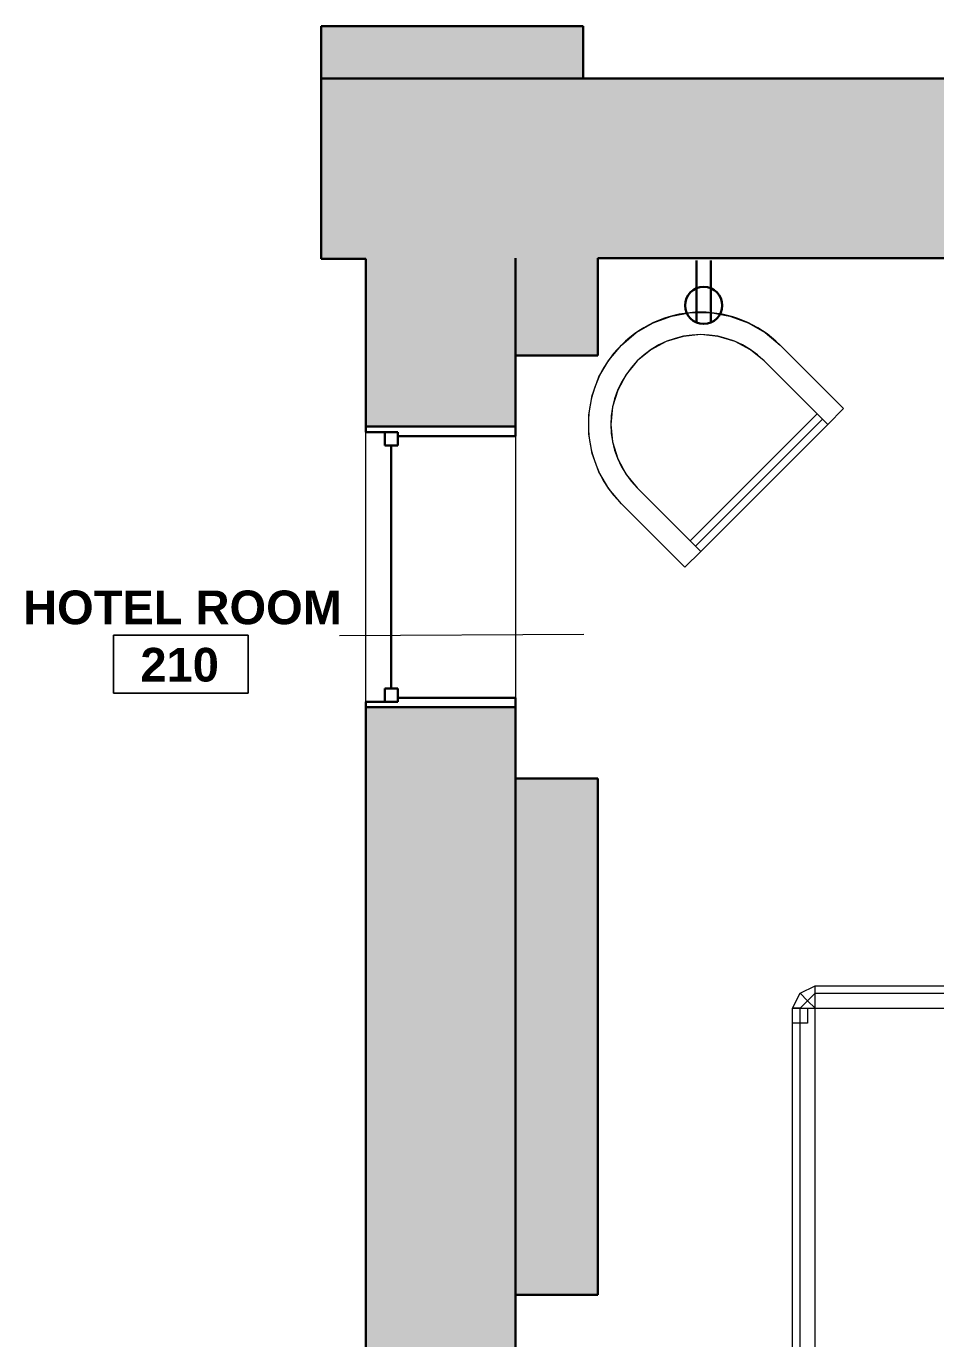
# Model space of a CAD drawing. Header units: inches. Extents: x -1176 to 1507, y -2563 to 978.
# Drawn here: x -1080.5 to -958.9, y 645.5 to 820.9 of the extents above; entities that cross this region are included whole.
import ezdxf

# ---------------------------------------------------------------- set-up
doc = ezdxf.new("R2010")
doc.units = ezdxf.units.IN
doc.header["$MEASUREMENT"] = 0
for name, color, linetype, lineweight in [('A-ANNO-NOTE', 131, 'Continuous', 40), ('A-AREA-IDEN', 2, 'Continuous', 9), ('A-GLAZ', 151, 'Continuous', 18), ('A-WALL', 113, 'Continuous', 18), ('A-WALL-PATT', 111, 'Continuous', 18), ('G-IMPT', 8, 'Continuous', 9), ('I-FURN', 30, 'Continuous', 9)]:
    doc.layers.add(name, color=color, linetype=linetype, lineweight=lineweight)
doc.styles.add('Swis721 Lt BT_B', font='', dxfattribs={"height": 4.5})
doc.styles.get('Swis721 Lt BT_B').set_extended_font_data('Swis721 Lt BT', bold=True)

# ---------------------------------------------------------------- blocks, each defined once
blk = doc.blocks.new('Double Hung - side window 4_ X 6_ 3_ H-6972878-2nd Floor Power _ Signal')
at = {"layer": 'A-GLAZ', "color": 8, "lineweight": 30}
for p, q in [((-18.75, 10), (-18, 10)), ((-18, 5.75), (-18, 10)), ((18, 5.75), (18, 10)), ((18.75, 10), (18, 10)), ((-18, 7.5), (-18, 5.75)), ((-18, 7.5), (-16.25, 7.5)), ((-16.25, 7.5), (-16.25, 5.75)), ((16.25, 7.5), (16.25, 5.75)), ((18, 7.5), (16.25, 7.5)), ((18, 7.5), (18, 5.75)), ((-18, 5.75), (-16.25, 5.75)), ((-18, 5.75), (-17.5, 5.75)), ((-17.5, -10), (-17.5, 5.75)), ((-16.25, 6.625), (16.25, 6.625)), ((18, 5.75), (16.25, 5.75)), ((17.5, 5.75), (18, 5.75)), ((17.5, 5.75), (17.5, -10)), ((-17.5, -10), (-18.75, -10)), ((17.5, -10), (18.75, -10))]:
    blk.add_line(p, q, dxfattribs=at)
blk = doc.blocks.new('Bed_761 - 12ZBED05_dwg-V27-2nd Floor Power _ Signal')
at = {"layer": 'G-IMPT'}
for p, q in [((1, 78), (3, 78)), ((1, 78), (3, 78)), ((1, 78), (3, 78)), ((1, 78), (3, 78)), ((3, 78), (3, 0)), ((3, 78), (3, 76)), ((3, 78), (3, 76)), ((3, 78), (3, 75)), ((3, 78), (3, 0)), ((6, 78), (4, 77)), ((6, 78), (4, 77)), ((21, 78), (6, 78)), ((21, 78), (6, 78)), ((6, 77), (6, 78)), ((21, 78), (28, 78)), ((21, 78), (28, 78)), ((21, 77), (21, 78)), ((28, 78), (84, 78)), ((28, 78), (84, 78)), ((28, 78), (28, 77)), ((82, 76), (82, 78)), ((82, 76), (82, 78)), ((82, 78), (84, 78)), ((82, 78), (84, 78)), ((84, 78), (86, 77)), ((84, 78), (86, 77)), ((84, 77), (84, 78)), ((84, 78), (84, 76)), ((84, 78), (84, 76)), ((3, 76), (1, 76)), ((3, 76), (1, 76)), ((3, 75), (4, 77)), ((3, 75), (4, 77)), ((5, 76), (4, 77)), ((4, 75), (5, 76)), ((6, 77), (5, 76)), ((6, 75), (5, 76)), ((6, 75), (6, 77)), ((21, 77), (6, 77)), ((21, 75), (21, 77)), ((21, 77), (28, 77)), ((28, 77), (28, 75)), ((28, 77), (84, 77)), ((84, 76), (82, 76)), ((84, 76), (82, 76)), ((84, 77), (84, 75)), ((84, 77), (85, 76)), ((84, 75), (85, 76)), ((85, 76), (86, 77)), ((85, 76), (86, 75)), ((86, 77), (87, 75)), ((86, 77), (87, 75)), ((3, 75), (3, 3)), ((3, 75), (3, 3)), ((4, 75), (3, 75)), ((3, 75), (3, 3)), ((6, 75), (4, 75)), ((4, 75), (4, 3)), ((21, 75), (6, 75)), ((6, 75), (6, 3)), ((21, 75), (21, 72.5)), ((21, 75), (28, 75)), ((28, 75), (36, 3)), ((28, 75), (84, 75)), ((84, 75), (86, 75)), ((84, 75), (84, 3)), ((86, 75), (87, 75)), ((86, 75), (86, 3)), ((87, 75), (87, 3)), ((87, 75), (87, 3)), ((7, 42.5), (7, 72.5)), ((7, 72.5), (21, 72.5)), ((7, 72.5), (10, 69.5)), ((10, 68.5), (7, 72.5)), ((21, 72.5), (18, 69.5)), ((18, 68.5), (21, 72.5)), ((21, 72.5), (21, 42.5)), ((21, 72.5), (21, 42.5)), ((18, 69.5), (10, 69.5)), ((10, 69.5), (10, 68.5)), ((10, 68.5), (10, 46.5)), ((10, 46.5), (10, 68.5)), ((10, 68.5), (18, 68.5)), ((18, 69.5), (18, 68.5)), ((18, 68.5), (18, 46.5)), ((18, 46.5), (18, 68.5)), ((10, 46.5), (7, 42.5)), ((10, 46.5), (10, 45.5)), ((10, 46.5), (18, 46.5)), ((18, 46.5), (18, 45.5)), ((18, 46.5), (21, 42.5)), ((7, 42.5), (10, 45.5)), ((18, 45.5), (10, 45.5)), ((21, 42.5), (18, 45.5)), ((7, 42.5), (21, 42.5)), ((21, 42.5), (21, 35.5)), ((7, 5.5), (7, 35.5)), ((7, 35.5), (21, 35.5)), ((10, 32.5), (7, 35.5)), ((7, 35.5), (10, 31.5)), ((18, 32.5), (21, 35.5)), ((21, 35.5), (18, 31.5)), ((21, 35.5), (21, 5.5)), ((21, 35.5), (21, 5.5)), ((10, 32.5), (10, 31.5)), ((10, 32.5), (18, 32.5)), ((18, 32.5), (18, 31.5)), ((10, 31.5), (10, 9.5)), ((18, 31.5), (10, 31.5)), ((10, 31.5), (10, 9.5)), ((18, 31.5), (18, 9.5)), ((18, 31.5), (18, 9.5)), ((7, 5.5), (10, 9.5)), ((10, 9.5), (10, 8.5)), ((18, 9.5), (10, 9.5)), ((18, 9.5), (18, 8.5)), ((21, 5.5), (18, 9.5)), ((10, 8.5), (7, 5.5)), ((10, 8.5), (18, 8.5)), ((21, 5.5), (18, 8.5)), ((7, 5.5), (21, 5.5)), ((21, 5.5), (21, 3)), ((1, 2), (3, 2)), ((1, 2), (3, 2)), ((4, 1), (3, 3)), ((4, 1), (3, 3)), ((4, 3), (3, 3)), ((3, 3), (3, 0)), ((3, 2), (3, 0)), ((3, 2), (3, 0)), ((6, 3), (4, 3)), ((5, 2), (4, 3)), ((5, 2), (4, 1)), ((6, 3), (5, 2)), ((6, 1), (5, 2)), ((21, 3), (6, 3)), ((6, 3), (6, 1)), ((21, 3), (21, 1)), ((21, 3), (36, 3)), ((36, 1), (36, 3)), ((36, 3), (84, 3)), ((82, 0), (82, 2)), ((82, 0), (82, 2)), ((82, 2), (84, 2)), ((82, 2), (84, 2)), ((86, 3), (84, 3)), ((84, 3), (85, 2)), ((84, 3), (84, 1)), ((85, 2), (84, 1)), ((84, 2), (84, 0)), ((84, 2), (84, 0)), ((86, 3), (85, 2)), ((85, 2), (86, 1)), ((87, 3), (86, 1)), ((87, 3), (86, 1)), ((86, 3), (87, 3)), ((1, 0), (3, 0)), ((3, 0), (1, 0)), ((6, 0), (4, 1)), ((6, 0), (4, 1)), ((21, 1), (6, 1)), ((6, 1), (6, 0)), ((21, 0), (6, 0)), ((21, 1), (21, 0)), ((21, 1), (36, 1)), ((21, 0), (36, 0)), ((36, 1), (36, 0)), ((36, 1), (84, 1)), ((36, 0), (84, 0)), ((86, 1), (84, 0)), ((86, 1), (84, 0)), ((84, 1), (84, 0)), ((3, 0), (1, 0)), ((3, 0), (1, 0)), ((21, 0), (6, 0)), ((21, 0), (36, 0)), ((36, 0), (84, 0)), ((84, 0), (82, 0)), ((84, 0), (82, 0))]:
    blk.add_line(p, q, dxfattribs=at)
blk = doc.blocks.new('Bed_761 - Bed_761-V28-2nd Floor Power _ Signal')
blk.add_blockref('Bed_761 - 12ZBED05_dwg-V27-2nd Floor Power _ Signal', (0, 0))
blk = doc.blocks.new('F-Chairs - LC-3-V31-2nd Floor Power _ Signal')
at = {"layer": 'I-FURN'}
for p, q in [((-15, -15), (-15, -27)), ((-15, -27), (-15, -15)), ((-15, -27), (-15, -15)), ((-12, -27), (-12, -15)), ((-12, -15), (-12, -27)), ((-12, -15), (-12, -27)), ((12, -15), (12, -27)), ((12, -27), (12, -15)), ((12, -27), (12, -15)), ((15, -27), (15, -15)), ((15, -15), (15, -27)), ((15, -15), (15, -27)), ((-12, -27), (-12, -25)), ((-12, -25), (-12, -26)), ((-12, -25), (12, -25)), ((12, -26), (-12, -26)), ((-12, -26), (-12, -27)), ((12, -26), (-12, -26)), ((12, -26), (12, -25)), ((12, -25), (12, -27)), ((12, -27), (12, -26)), ((-15, -27), (-12, -27)), ((-12, -27), (-15, -27)), ((-12, -27), (-15, -27)), ((12, -27), (-12, -27)), ((12, -27), (-12, -27)), ((-12, -27), (12, -27)), ((12, -27), (-12, -27)), ((12, -27), (15, -27)), ((15, -27), (12, -27)), ((15, -27), (12, -27))]:
    blk.add_line(p, q, dxfattribs=at)
at = {"layer": 'I-FURN', "flags": 128}
for points in [[(-15, -15), (-14.77, -12.4), (-14.1, -9.87), (-12.99, -7.5), (-11.49, -5.36), (-9.64, -3.51), (-7.5, -2.01), (-5.13, -0.9), (-2.6, -0.23), (0, 0), (2.6, -0.23), (5.13, -0.9), (7.5, -2.01), (9.64, -3.51), (11.49, -5.36), (12.99, -7.5), (14.1, -9.87), (14.77, -12.4), (15, -15)], [(12, -15), (11.77, -12.66), (11.09, -10.41), (9.98, -8.33), (8.49, -6.51), (6.67, -5.02), (4.59, -3.91), (2.34, -3.23), (0, -3), (-2.34, -3.23), (-4.59, -3.91), (-6.67, -5.02), (-8.49, -6.51), (-9.98, -8.33), (-11.09, -10.41), (-11.77, -12.66), (-12, -15)]]:
    blk.add_lwpolyline(points, dxfattribs=at)
at = {"layer": 'I-FURN'}
for radius, start in [(15, 360), (15, 360), (12, 0), (12, 0)]:
    blk.add_arc((0, -15), radius, start, 180, dxfattribs=at)
blk = doc.blocks.new('Room Tag - Room Name and Number-3379422-2nd Floor Power _ Signal')
at = {"layer": 'A-AREA-IDEN'}
for p, q in [((-0.1881, -0.1636), (-0.1881, -0.0018)), ((-0.1881, -0.0018), (0.1869, -0.0018)), ((0.1869, -0.0018), (-0.1881, -0.0018)), ((-0.1881, -0.0018), (-0.1881, -0.1636)), ((0.1869, -0.0018), (0.1869, -0.1636)), ((0.1869, -0.1636), (0.1869, -0.0018)), ((0.1869, -0.1636), (-0.1881, -0.1636)), ((-0.1881, -0.1636), (0.1869, -0.1636))]:
    blk.add_line(p, q, dxfattribs=at)

msp = doc.modelspace()

# ---------------------------------------------------------------- hatches: boundary and pattern name
at = {"layer": 'A-WALL-PATT', "lineweight": 9}
for points in [[(-1006.06, 813.87), (-1006.06, 820.87), (-1041.06, 820.87), (-1041.06, 813.87)], [(-1035.06, 789.81), (-1035.06, 813.87), (-1041.06, 813.87), (-1041.06, 789.81)], [(-1015.06, 776.87), (-1004.06, 776.87), (-1004.06, 789.87), (-1015.06, 789.87), (-1015.06, 787.72)], [(-1015.06, 651.37), (-1004.06, 651.37), (-1004.06, 720.37), (-1015.06, 720.37), (-1015.06, 665.22)]]:
    msp.add_hatch(color=7, dxfattribs=at).paths.add_polyline_path(points, flags=0)
h = msp.add_hatch(color=7, dxfattribs=at)
h.paths.add_polyline_path([(-1004.06, 789.87), (-939.81, 789.87), (-939.81, 813.87), (-1035.06, 813.87), (-1035.06, 789.87), (-1015.06, 789.87)], flags=0)
h.paths.add_polyline_path([(-902.31, 789.87), (-872.06, 789.87), (-872.06, 813.87), (-902.31, 813.87)], flags=0)
at = {"layer": 'A-WALL-PATT'}
h = msp.add_hatch(color=7, dxfattribs=at)
h.paths.add_polyline_path([(-1017.06, 16.25), (-1015.06, 16.25), (-1015.06, 96), (-1035.06, 96), (-1035.06, 16.25)], flags=0)
h.paths.add_polyline_path([(-1015.06, 133.5), (-1015.06, 216), (-1035.06, 216), (-1035.06, 133.5)], flags=0)
h.paths.add_polyline_path([(-1035.06, 253.5), (-1015.06, 253.5), (-1015.06, 342), (-1035.06, 342), (-1035.06, 267.09)], flags=0)
h.paths.add_polyline_path([(-1017.95, 379.5), (-1015.06, 379.5), (-1015.06, 468.12), (-1035.06, 468.12), (-1035.06, 379.5)], flags=0)
h.paths.add_polyline_path([(-1017.95, 505.62), (-1015.06, 505.62), (-1015.06, 604.37), (-1035.06, 604.37), (-1035.06, 505.62)], flags=0)
h.paths.add_polyline_path([(-1015.06, 641.87), (-1015.06, 729.87), (-1035.06, 729.87), (-1035.06, 641.87)], flags=0)
h.paths.add_polyline_path([(-1035.06, 767.37), (-1015.06, 767.37), (-1015.06, 789.87), (-1035.06, 789.87), (-1035.06, 787.72)], flags=0)

# ---------------------------------------------------------------- linework, layer by layer
at = {"layer": 'A-ANNO-NOTE', "lineweight": 30}
for p, q in [((-990.9, 789.55), (-990.9, 781.28)), ((-988.98, 789.55), (-988.98, 781.28))]:
    msp.add_line(p, q, dxfattribs=at)
msp.add_circle((-989.94, 783.57), 2.48, dxfattribs=at)
at = {"layer": 'A-AREA-IDEN'}
msp.add_line((-1005.93, 739.61), (-1038.62, 739.43), dxfattribs=at)
at = {"layer": 'A-WALL', "color": 8, "lineweight": 30}
for p, q in [((-1041.06, 820.87), (-1041.06, 789.81)), ((-1006.06, 820.87), (-1041.06, 820.87)), ((-1006.06, 813.87), (-1006.06, 820.87)), ((-1041.06, 813.87), (-939.81, 813.87)), ((-1041.06, 789.81), (-1035.06, 789.81)), ((-1035.06, 789.81), (-1035.06, 767.37)), ((-1015.06, 789.87), (-1015.06, 767.37)), ((-1004.06, 789.87), (-939.81, 789.87)), ((-1004.06, 776.87), (-1004.06, 789.87)), ((-1015.06, 776.87), (-1004.06, 776.87)), ((-1035.06, 767.37), (-1015.06, 767.37)), ((-1035.06, 641.87), (-1035.06, 729.87)), ((-1035.06, 729.87), (-1015.06, 729.87)), ((-1015.06, 641.87), (-1015.06, 729.87)), ((-1004.06, 720.37), (-1015.06, 720.37)), ((-1004.06, 651.37), (-1004.06, 720.37)), ((-1015.06, 651.37), (-1004.06, 651.37))]:
    msp.add_line(p, q, dxfattribs=at)
at = {"layer": 'A-WALL', "lineweight": 9}
for p, q in [((-1035.06, 729.87), (-1035.06, 767.37)), ((-1015.06, 767.37), (-1015.06, 729.87))]:
    msp.add_line(p, q, dxfattribs=at)

# ---------------------------------------------------------------- block references
at = {"layer": 'A-AREA-IDEN', "xscale": 47.99999999999997, "yscale": 47.99999999999997, "zscale": 47.99999999999997}
msp.add_blockref('Room Tag - Room Name and Number-3379422-2nd Floor Power _ Signal', (-1059.76, 739.61), dxfattribs=at)
at = {"layer": 'A-GLAZ', "rotation": 89.99999999999991}
msp.add_blockref('Double Hung - side window 4_ X 6_ 3_ H-6972878-2nd Floor Power _ Signal', (-1025.06, 748.62), dxfattribs=at)
at = {"layer": 'I-FURN'}
for name, p, rotation in [('F-Chairs - LC-3-V31-2nd Floor Power _ Signal', (-1000.94, 778.27), 45.00000000000009), ('Bed_761 - Bed_761-V28-2nd Floor Power _ Signal', (-900.06, 605.65), 90.00000000000014)]:
    msp.add_blockref(name, p, dxfattribs=dict(at, rotation=rotation))

# ---------------------------------------------------------------- texts
at = {"layer": 'A-AREA-IDEN', "char_height": 4.5, "attachment_point": 1, "style": 'Swis721 Lt BT_B'}
for s, insert, width in [('HOTEL ROOM', (-1080.88, 745.47), 51.0555), ('210', (-1065.2, 737.81), 12.726)]:
    msp.add_mtext(s, dxfattribs=dict(at, insert=insert, width=width))

doc.saveas('drawing.dxf')
